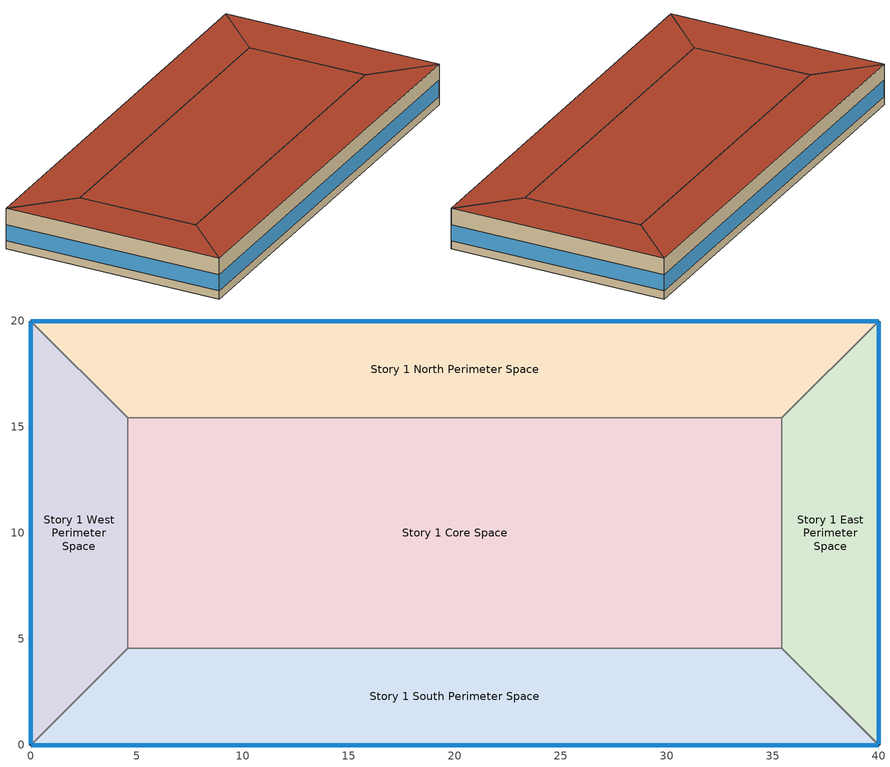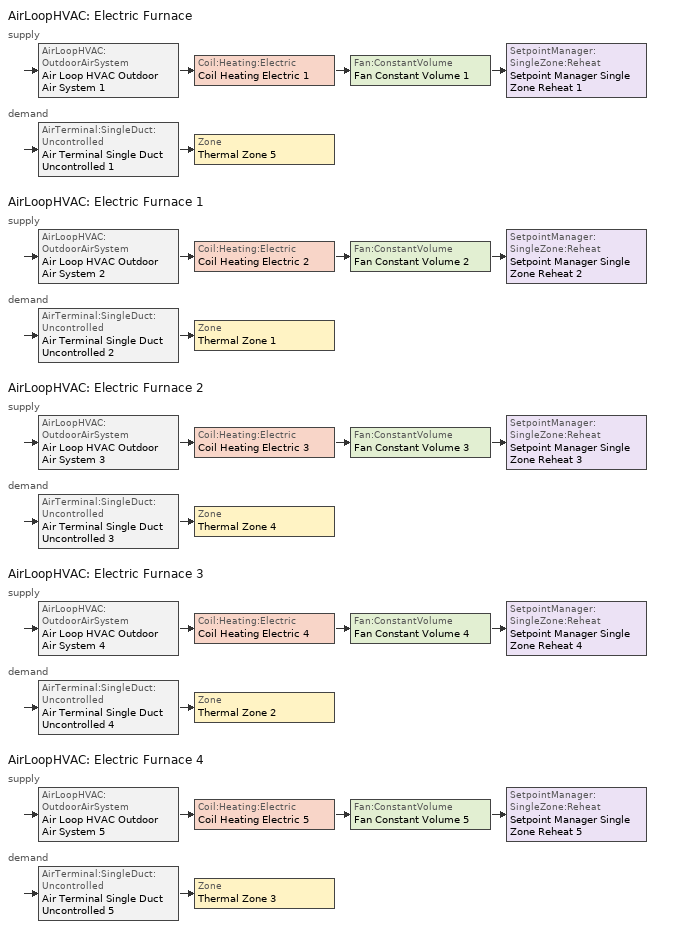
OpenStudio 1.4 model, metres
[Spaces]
Story 1 West Perimeter Space
 floor ground: 0,20 4.57,15.43 4.57,4.57 0,0 z0
 wall outside: 0,20 0,0 z0:3.8
 wall to Story 1 North Perimeter Space: 4.57,15.43 0,20 z0:3.8
 wall to Story 1 Core Space: 4.57,4.57 4.57,15.43 z0:3.8
 wall to Story 1 South Perimeter Space: 0,0 4.57,4.57 z0:3.8
 window: 0,19.97 0,0.03 z0.76:2.28
 roof outside: 0,0 4.57,4.57 4.57,15.43 0,20 z3.8
Story 1 North Perimeter Space
 floor ground: 40,20 35.43,15.43 4.57,15.43 0,20 z0
 wall outside: 40,20 0,20 z0:3.8
 wall to Story 1 East Perimeter Space: 35.43,15.43 40,20 z0:3.8
 wall to Story 1 Core Space: 4.57,15.43 35.43,15.43 z0:3.8
 window: 39.97,20 0.03,20 z0.76:2.28
 roof outside: 35.43,15.43 40,20 0,20 4.57,15.43 z3.8
Story 1 East Perimeter Space
 floor ground: 40,20 40,0 35.43,4.57 35.43,15.43 z0
 wall outside: 40,0 40,20 z0:3.8
 wall to Story 1 South Perimeter Space: 35.43,4.57 40,0 z0:3.8
 wall to Story 1 Core Space: 35.43,15.43 35.43,4.57 z0:3.8
 window: 40,0.03 40,19.97 z0.76:2.28
 roof outside: 40,0 40,20 35.43,15.43 35.43,4.57 z3.8
Story 1 South Perimeter Space
 floor ground: 35.43,4.57 40,0 0,0 4.57,4.57 z0
 wall outside: 0,0 40,0 z0:3.8
 wall to Story 1 Core Space: 35.43,4.57 4.57,4.57 z0:3.8
 window: 0.03,0 39.97,0 z0.76:2.28
 roof outside: 40,0 35.43,4.57 4.57,4.57 0,0 z3.8
Story 1 Core Space
 floor ground: 35.43,15.43 35.43,4.57 4.57,4.57 4.57,15.43 z0
 roof outside: 35.43,4.57 35.43,15.43 4.57,15.43 4.57,4.57 z3.8
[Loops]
AirLoopHVAC 'Electric Furnace'
 supply: AirLoopHVAC:OutdoorAirSystem 'Air Loop HVAC Outdoor Air System 1' > Coil:Heating:Electric 'Coil Heating Electric 1' > Fan:ConstantVolume 'Fan Constant Volume 1' > SetpointManager:SingleZone:Reheat 'Setpoint Manager Single Zone Reheat 1'
 demand: AirTerminal:SingleDuct:Uncontrolled 'Air Terminal Single Duct Uncontrolled 1' > Zone 'Thermal Zone 5'
AirLoopHVAC 'Electric Furnace 1'
 supply: AirLoopHVAC:OutdoorAirSystem 'Air Loop HVAC Outdoor Air System 2' > Coil:Heating:Electric 'Coil Heating Electric 2' > Fan:ConstantVolume 'Fan Constant Volume 2' > SetpointManager:SingleZone:Reheat 'Setpoint Manager Single Zone Reheat 2'
 demand: AirTerminal:SingleDuct:Uncontrolled 'Air Terminal Single Duct Uncontrolled 2' > Zone 'Thermal Zone 1'
AirLoopHVAC 'Electric Furnace 2'
 supply: AirLoopHVAC:OutdoorAirSystem 'Air Loop HVAC Outdoor Air System 3' > Coil:Heating:Electric 'Coil Heating Electric 3' > Fan:ConstantVolume 'Fan Constant Volume 3' > SetpointManager:SingleZone:Reheat 'Setpoint Manager Single Zone Reheat 3'
 demand: AirTerminal:SingleDuct:Uncontrolled 'Air Terminal Single Duct Uncontrolled 3' > Zone 'Thermal Zone 4'
AirLoopHVAC 'Electric Furnace 3'
 supply: AirLoopHVAC:OutdoorAirSystem 'Air Loop HVAC Outdoor Air System 4' > Coil:Heating:Electric 'Coil Heating Electric 4' > Fan:ConstantVolume 'Fan Constant Volume 4' > SetpointManager:SingleZone:Reheat 'Setpoint Manager Single Zone Reheat 4'
 demand: AirTerminal:SingleDuct:Uncontrolled 'Air Terminal Single Duct Uncontrolled 4' > Zone 'Thermal Zone 2'
AirLoopHVAC 'Electric Furnace 4'
 supply: AirLoopHVAC:OutdoorAirSystem 'Air Loop HVAC Outdoor Air System 5' > Coil:Heating:Electric 'Coil Heating Electric 5' > Fan:ConstantVolume 'Fan Constant Volume 5' > SetpointManager:SingleZone:Reheat 'Setpoint Manager Single Zone Reheat 5'
 demand: AirTerminal:SingleDuct:Uncontrolled 'Air Terminal Single Duct Uncontrolled 5' > Zone 'Thermal Zone 3'
[Building]
Small Office: North Axis {deg}=-0; Space Type=ASHRAE 189.1-2009 ClimateZone 4-8 SmallOffice; Default Construction Set=ASHRAE 189.1-2009 ClimateZone 5 (smoff) ConstSet
[Construction]
000 ExtSlabCarpet 4in ClimateZone 1-8: MAT-CC05 4 HW CONCRETE, CP02 CARPET PAD
000 Exterior Door: 000 F08 Metal surface, 000 I01 25mm insulation board
000 Exterior Window: 000 Clear 3mm, 000 Air 13mm, 000 Clear 3mm
000 Interior Ceiling: 000 M11 100mm lightweight concrete, 000 F05 Ceiling air space resistance, 000 F16 Acoustic tile
000 Interior Door; 000 Interior Partition: 000 G05 25mm wood
000 Interior Floor: 000 F16 Acoustic tile, 000 F05 Ceiling air space resistance, 000 M11 100mm lightweight concrete
000 Interior Wall: 000 G01a 19mm gypsum board, 000 F04 Wall air space resistance, 000 G01a 19mm gypsum board
000 Interior Window: 000 Clear 3mm
ASHRAE 189.1-2009 ExtRoof IEAD ClimateZone 2-5: Roof Membrane, Roof Insulation [21], Metal Decking
ASHRAE 189.1-2009 ExtWall Mass ClimateZone 5: 1IN Stucco, 8IN Concrete HW, Wall Insulation [40], 1/2IN Gypsum
ASHRAE 189.1-2009 ExtWindow ClimateZone 4-5: Theoretical Glass [207]
[DefaultConstructionSet]
ASHRAE 189.1-2009 ClimateZone 5 (smoff) ConstSet: Default Exterior Surface Constructions=ASHRAE 189.1-2009 ClimateZone 5 (smoff) Exterior DefSurfCons; Default Interior Surface Constructions=000 Interior DefSurfCons; Default Ground Contact Surface Constructions=000 Ground DefSurfCons; Default Exterior SubSurface Constructions=ASHRAE 189.1-2009 ClimateZone 5 (smoff) Exterior DefSubCons; Default Interior SubSurface Constructions=000 Interior DefSubCons; Interior Partition Construction=000 Interior Partition
[DefaultSubSurfaceConstructions] Glass Door Construction=000 Exterior Window; Skylight Construction=000 Exterior Window; Tubular Daylight Dome Construction=000 Interior Window; Tubular Daylight Diffuser Construction=000 Interior Window
Name | Fixed Window Construction | Operable Window Construction | Door Construction
000 Interior DefSubCons | 000 Interior Window | 000 Interior Window | 000 Interior Door
ASHRAE 189.1-2009 ClimateZone 5 (smoff) Exterior DefSubCons | ASHRAE 189.1-2009 ExtWindow ClimateZone 4-5 | ASHRAE 189.1-2009 ExtWindow ClimateZone 4-5 | 000 Exterior Door
[DefaultSurfaceConstructions]
Name | Floor Construction | Wall Construction | Roof Ceiling Construction
000 Ground DefSurfCons | 000 ExtSlabCarpet 4in ClimateZone 1-8 | 000 ExtSlabCarpet 4in ClimateZone 1-8 | 000 ExtSlabCarpet 4in ClimateZone 1-8
000 Interior DefSurfCons | 000 Interior Floor | 000 Interior Wall | 000 Interior Ceiling
ASHRAE 189.1-2009 ClimateZone 5 (smoff) Exterior DefSurfCons | 000 ExtSlabCarpet 4in ClimateZone 1-8 | ASHRAE 189.1-2009 ExtWall Mass ClimateZone 5 | ASHRAE 189.1-2009 ExtRoof IEAD ClimateZone 2-5
[Material]
Name | Roughness | Thickness | Conductivity | Density | Specific Heat | Thermal Absorptance | Solar Absorptance | Visible Absorptance
000 F08 Metal surface | Smooth | 0.0008 | 45.28 | 7824 | 500
000 F16 Acoustic tile | MediumSmooth | 0.0191 | 0.06 | 368 | 590
000 G01a 19mm gypsum board | MediumSmooth | 0.019 | 0.16 | 800 | 1090
000 G05 25mm wood | MediumSmooth | 0.0254 | 0.15 | 608 | 1630
000 I01 25mm insulation board | MediumRough | 0.0254 | 0.03 | 43 | 1210
000 M11 100mm lightweight concrete | MediumRough | 0.1016 | 0.53 | 1280 | 840
1/2IN Gypsum | Smooth | 0.0127 | 0.16 | 784.9 | 830 | 0.9 | 0.92 | 0.92
1IN Stucco | Smooth | 0.0253 | 0.6918 | 1858 | 837 | 0.9 | 0.92 | 0.92
8IN Concrete HW | MediumRough | 0.2033 | 1.7296 | 2243 | 837 | 0.9 | 0.65 | 0.65
MAT-CC05 4 HW CONCRETE | Rough | 0.1016 | 1.311 | 2240 | 836.8 | 0.9 | 0.7 | 0.7
Metal Decking | MediumSmooth | 0.0015 | 45.006 | 7680 | 418.4 | 0.9 | 0.7 | 0.3
Roof Insulation [21] | MediumRough | 0.2105 | 0.049 | 265 | 836.8 | 0.9 | 0.7 | 0.7
Roof Membrane | VeryRough | 0.0095 | 0.16 | 1121.29 | 1460 | 0.9 | 0.7 | 0.7
Wall Insulation [40] | MediumRough | 0.0794 | 0.0432 | 91 | 837 | 0.9 | 0.5 | 0.5
[Material:AirGap]
Name | Thermal Resistance
000 F04 Wall air space resistance | 0.15
000 F05 Ceiling air space resistance | 0.18
[Material:NoMass]
CP02 CARPET PAD: Roughness=VeryRough; Thermal Resistance=0.2165; Thermal Absorptance=0.9; Solar Absorptance=0.7; Visible Absorptance=0.8
[WindowMaterial:Gas]
000 Air 13mm: Gas Type=Air; Thickness=0.0127
[WindowMaterial:Glazing] Optical Data Type=SpectralAverage; Thickness=0.003; Infrared Transmittance at Normal Incidence=0
Name | Solar Transmittance at Normal Incidence | Front Side Solar Reflectance at Normal Incidence | Back Side Solar Reflectance at Normal Incidence | Visible Transmittance at Normal Incidence | Front Side Visible Reflectance at Normal Incidence | Back Side Visible Reflectance at Normal Incidence | Front Side Infrared Hemispherical Emissivity | Back Side Infrared Hemispherical Emissivity | Conductivity | Dirt Correction Factor for Solar and Visible Transmittance | Solar Diffusing
000 Clear 3mm | 0.837 | 0.075 | 0.075 | 0.898 | 0.081 | 0.081 | 0.84 | 0.84 | 0.9
Theoretical Glass [207] | 0.3311 | 0.6189 | 0.6189 | 0.44 | 0.51 | 0.51 | 0.9 | 0.9 | 0.0133 | 1 | No
[DefaultScheduleSet]
SmallOffice Schedules: Number of People Schedule=Small Office Bldg Occ; People Activity Level Schedule=Small Office Activity; Lighting Schedule=Small Office Bldg Light; Electric Equipment Schedule=Small Office Bldg Equip; Infiltration Schedule=Small Office Infil Quarter On
[DesignSpecification:OutdoorAir]
SmallOffice Outdoor Air: Outdoor Air Method=Sum; Outdoor Air Flow per Person=0.0107645; Outdoor Air Flow per Floor Area=0; Outdoor Air Flow Rate=0; Outdoor Air Flow Air Changes per Hour=0
[ElectricEquipment]
ASHRAE 189.1-2009 ClimateZone 4-8 SmallOffice ElecInst: Electric Equipment Definition=ASHRAE 189.1-2009 ClimateZone 4-8 SmallOffice ElecDef; Space or SpaceType=ASHRAE 189.1-2009 ClimateZone 4-8 SmallOffice
[ElectricEquipment:Definition]
ASHRAE 189.1-2009 ClimateZone 4-8 SmallOffice ElecDef: Design Level Calculation Method=Watts/Area; Design Level=0; Watts per Space Floor Area=5.81251
[Lights]
ASHRAE 189.1-2009 ClimateZone 4-8 SmallOffice LightsInst: Lights Definition=ASHRAE 189.1-2009 ClimateZone 4-8 SmallOffice LightsDef; Space or SpaceType=ASHRAE 189.1-2009 ClimateZone 4-8 SmallOffice
[Lights:Definition]
ASHRAE 189.1-2009 ClimateZone 4-8 SmallOffice LightsDef: Design Level Calculation Method=Watts/Area; Lighting Level=0; Watts per Space Floor Area=9.68752
[People]
ASHRAE 189.1-2009 ClimateZone 4-8 SmallOffice PeopInst: People Definition=SmallOffice PeopDef; Space or SpaceType=ASHRAE 189.1-2009 ClimateZone 4-8 SmallOffice
[People:Definition]
SmallOffice PeopDef: Number of People Calculation Method=People/Area; Number of People=0; People per Space Floor Area=0.0538196; Fraction Radiant=0.3
[SpaceInfiltration:DesignFlowRate]
ASHRAE 189.1-2009 ClimateZone 4-8 SmallOffice Infil: Space or SpaceType=ASHRAE 189.1-2009 ClimateZone 4-8 SmallOffice; Design Flow Rate Calculation Method=AirChanges/Hour; Design Flow Rate=0; Air Changes per Hour=0.41
[SpaceType]
ASHRAE 189.1-2009 ClimateZone 4-8 SmallOffice: Default Schedule Set=SmallOffice Schedules; Design Specification Outdoor Air Object=SmallOffice Outdoor Air
[ThermostatSetpoint:DualSetpoint]
Small Office Thermostat: Heating Setpoint Temperature Schedule=Small Office HtgSetp; Cooling Setpoint Temperature Schedule=Small Office ClgSetp
[BuildingStory]
Story 1: Nominal Z Coordinate {m}=0; Nominal Floor to Floor Height {m}=3.8
[Space] Building Story=Story 1
Name | Thermal Zone
Story 1 West Perimeter Space | Thermal Zone 2
Story 1 North Perimeter Space | Thermal Zone 3
Story 1 East Perimeter Space | Thermal Zone 4
Story 1 South Perimeter Space | Thermal Zone 1
Story 1 Core Space | Thermal Zone 5
[ThermalZone] Thermostat=Small Office Thermostat; Use Ideal Air Loads=No
Thermal Zone 1; Thermal Zone 2; Thermal Zone 3; Thermal Zone 4; Thermal Zone 5
[Sizing:Zone] Zone Cooling Design Supply Air Temperature {C}=14; Zone Heating Design Supply Air Temperature {C}=40; Zone Cooling Design Supply Air Humidity Ratio {kg-H2O/kg-air}=0.0085; Zone Heating Design Supply Air Humidity Ratio {kg-H2O/kg-air}=0.008; Cooling Design Air Flow Method=DesignDay; Heating Design Air Flow Method=DesignDay
Thermal Zone 1; Thermal Zone 2; Thermal Zone 3; Thermal Zone 4; Thermal Zone 5
[Zone equipment]
Thermal Zone 1: Air Terminal Single Duct Uncontrolled 2
Thermal Zone 2: Air Terminal Single Duct Uncontrolled 4
Thermal Zone 3: Air Terminal Single Duct Uncontrolled 5
Thermal Zone 4: Air Terminal Single Duct Uncontrolled 3
Thermal Zone 5: Air Terminal Single Duct Uncontrolled 1
[AirLoopHVAC] Design Supply Air Flow Rate {m3/s}=AutoSize
Electric Furnace; Electric Furnace 1; Electric Furnace 2; Electric Furnace 3; Electric Furnace 4
[AvailabilityManager:Scheduled] Schedule=Always On Discrete
Availability Manager Scheduled 1; Availability Manager Scheduled 2; Availability Manager Scheduled 3; Availability Manager Scheduled 4; Availability Manager Scheduled 5
[Sizing:System] Type of Load to Size On=Sensible; Design Outdoor Air Flow Rate {m3/s}=Autosize; Minimum System Air Flow Ratio=1; Preheat Design Temperature {C}=7; Preheat Design Humidity Ratio {kg-H2O/kg-Air}=0.008; Precool Design Temperature {C}=12.8; Precool Design Humidity Ratio {kg-H2O/kg-Air}=0.008; Central Cooling Design Supply Air Temperature {C}=12.8; Central Heating Design Supply Air Temperature {C}=40; Sizing Option=NonCoincident; 100% Outdoor Air in Cooling=No; 100% Outdoor Air in Heating=No; Central Cooling Design Supply Air Humidity Ratio {kg-H2O/kg-Air}=0.0085; Central Heating Design Supply Air Humidity Ratio {kg-H2O/kg-Air}=0.008; Cooling Design Air Flow Method=DesignDay; Cooling Design Air Flow Rate {m3/s}=0; Heating Design Air Flow Method=DesignDay; Heating Design Air Flow Rate {m3/s}=0; System Outdoor Air Method=ZoneSum
Electric Furnace; Electric Furnace 1; Electric Furnace 2; Electric Furnace 3; Electric Furnace 4
[Fan:ConstantVolume] Availability Schedule=Always On Discrete; Pressure Rise {Pa}=500; Maximum Flow Rate {m3/s}=AutoSize
Fan Constant Volume 1; Fan Constant Volume 2; Fan Constant Volume 3; Fan Constant Volume 4; Fan Constant Volume 5
[Coil:Heating:Electric] Availability Schedule=Always On Discrete
Coil Heating Electric 1; Coil Heating Electric 2; Coil Heating Electric 3; Coil Heating Electric 4; Coil Heating Electric 5
[Controller:OutdoorAir] Minimum Outdoor Air Flow Rate {m3/s}=Autosize; Maximum Outdoor Air Flow Rate {m3/s}=Autosize; Economizer Control Type=NoEconomizer; Economizer Control Action Type=ModulateFlow; Economizer Maximum Limit Dry-Bulb Temperature {C}=28; Economizer Maximum Limit Enthalpy {J/kg}=64000; Economizer Minimum Limit Dry-Bulb Temperature {C}=-100; Lockout Type=NoLockout; Minimum Limit Type=FixedMinimum; High Humidity Control=No; Heat Recovery Bypass Control Type=BypassWhenOAFlowGreaterThanMinimum
Name | Controller Mechanical Ventilation
Controller Outdoor Air 1 | Controller Mechanical Ventilation 1
Controller Outdoor Air 2 | Controller Mechanical Ventilation 2
Controller Outdoor Air 3 | Controller Mechanical Ventilation 3
Controller Outdoor Air 4 | Controller Mechanical Ventilation 4
Controller Outdoor Air 5 | Controller Mechanical Ventilation 5
[Controller:MechanicalVentilation] Availability Schedule=Always On Discrete; System Outdoor Air Method=ZoneSum
Controller Mechanical Ventilation 1; Controller Mechanical Ventilation 2; Controller Mechanical Ventilation 3; Controller Mechanical Ventilation 4; Controller Mechanical Ventilation 5
[AirLoopHVAC:OutdoorAirSystem]
Name | Controller
Air Loop HVAC Outdoor Air System 1 | Controller Outdoor Air 1
Air Loop HVAC Outdoor Air System 2 | Controller Outdoor Air 2
Air Loop HVAC Outdoor Air System 3 | Controller Outdoor Air 3
Air Loop HVAC Outdoor Air System 4 | Controller Outdoor Air 4
Air Loop HVAC Outdoor Air System 5 | Controller Outdoor Air 5
[SetpointManager:SingleZone:Reheat] Minimum Supply Air Temperature {C}=-99; Maximum Supply Air Temperature {C}=99
Name | Control Zone
Setpoint Manager Single Zone Reheat 1 | Thermal Zone 5
Setpoint Manager Single Zone Reheat 2 | Thermal Zone 1
Setpoint Manager Single Zone Reheat 3 | Thermal Zone 4
Setpoint Manager Single Zone Reheat 4 | Thermal Zone 2
Setpoint Manager Single Zone Reheat 5 | Thermal Zone 3
[AirTerminal:SingleDuct:Uncontrolled] Availability Schedule=Always On Discrete; Maximum Air Flow Rate {m3/s}=AutoSize
Air Terminal Single Duct Uncontrolled 1; Air Terminal Single Duct Uncontrolled 2; Air Terminal Single Duct Uncontrolled 3; Air Terminal Single Duct Uncontrolled 4; Air Terminal Single Duct Uncontrolled 5
[Schedule:Constant]
Always On Discrete: Value=1
[Schedule:Ruleset]
Name | Default Day Schedule | Summer Design Day Schedule | Winter Design Day Schedule
Small Office Bldg Occ | Small Office Bldg Occ Default Schedule | Small Office Bldg Occ Summer Design Day | Small Office Bldg Occ Winter Design Day
Small Office Bldg Light | Small Office Bldg Light Default Schedule | Small Office Bldg Light Summer Design Day | Small Office Bldg Light Winter Design Day
Small Office Activity | Small Office Activity Default Schedule | Small Office Activity Summer Design Day | Small Office Activity Winter Design Day
Small Office Bldg Equip | Small Office Bldg Equip Default Schedule | Small Office Bldg Equip Summer Design Day | Small Office Bldg Equip Winter Design Day
Small Office HtgSetp | Small Office HtgSetp Default Schedule | Small Office HtgSetp Summer Design Day | Small Office HtgSetp Winter Design Day
Small Office Infil Quarter On | Small Office Infil Quarter On Default Schedule | Small Office Infil Quarter On Summer Design Day | Small Office Infil Quarter On Winter Design Day
Small Office ClgSetp | Small Office ClgSetp Default Schedule | Small Office ClgSetp Summer Design Day | Small Office ClgSetp Winter Design Day
[Schedule:Day]
Small Office Bldg Occ Default Schedule: 6, 0, 0, 7, 0, 0.1, 8, 0, 0.2, 12, 0, 0.95, 13, 0, 0.5, 17, 0, 0.95, 18, 0, 0.3, 20, 0, 0.1, 24, 0, 0.05
Small Office Bldg Occ Summer Design Day: 6, 0, 0, 22, 0, 1, 24, 0, 0.05
Small Office Bldg Occ Rule 2 Day Schedule: 6, 0, 0, 8, 0, 0.1, 12, 0, 0.3, 17, 0, 0.1, 24, 0, 0
Small Office Bldg Occ Rule 1 Day Schedule; Small Office Bldg Occ Winter Design Day; Small Office Bldg Light Winter Design Day; Small Office Bldg Equip Winter Design Day: 24, 0, 0
Small Office Bldg Light Default Schedule: 5, 0, 0.05, 7, 0, 0.1, 8, 0, 0.3, 17, 0, 0.9, 18, 0, 0.5, 20, 0, 0.3, 22, 0, 0.2, 23, 0, 0.1, 24, 0, 0.05
Small Office Bldg Light Rule 2 Day Schedule: 6, 0, 0.05, 8, 0, 0.1, 12, 0, 0.3, 17, 0, 0.15, 24, 0, 0.05
Small Office Bldg Light Summer Design Day; Small Office Bldg Equip Summer Design Day; Small Office Infil Quarter On Rule 1 Day Schedule: 24, 0, 1
Small Office Bldg Light Rule 1 Day Schedule: 24, 0, 0.05
Small Office Activity Default Schedule; Small Office Activity Winter Design Day; Small Office Activity Summer Design Day: 24, 0, 120
Small Office Bldg Equip Default Schedule: 8, 0, 0.4, 12, 0, 0.9, 13, 0, 0.8, 17, 0, 0.9, 18, 0, 0.5, 24, 0, 0.4
Small Office Bldg Equip Rule 2 Day Schedule: 6, 0, 0.3, 8, 0, 0.4, 12, 0, 0.5, 17, 0, 0.35, 24, 0, 0.3
Small Office Bldg Equip Rule 1 Day Schedule: 24, 0, 0.3
Small Office HtgSetp Default Schedule: 6, 0, 15.6, 22, 0, 21, 24, 0, 15.6
Small Office HtgSetp Rule 2 Day Schedule: 6, 0, 15.6, 18, 0, 21, 24, 0, 15.6
Small Office HtgSetp Winter Design Day: 24, 0, 21
Small Office HtgSetp Rule 1 Day Schedule; Small Office HtgSetp Summer Design Day: 24, 0, 15.6
Small Office Infil Quarter On Default Schedule; Small Office Infil Quarter On Summer Design Day: 6, 0, 1, 22, 0, 0.25, 24, 0, 1
Small Office Infil Quarter On Rule 2 Day Schedule; Small Office Infil Quarter On Winter Design Day: 6, 0, 1, 18, 0, 0.25, 24, 0, 1
Small Office ClgSetp Default Schedule; Small Office ClgSetp Summer Design Day: 6, 0, 26.7, 22, 0, 24, 24, 0, 26.7
Small Office ClgSetp Rule 2 Day Schedule: 6, 0, 26.7, 18, 0, 24, 24, 0, 26.7
Small Office ClgSetp Rule 1 Day Schedule; Small Office ClgSetp Winter Design Day: 24, 0, 26.7
[Schedule:Rule] Apply Monday=No; Apply Tuesday=No; Apply Wednesday=No; Apply Thursday=No; Apply Friday=No; Date Specification Type=DateRange; Start Month=1; Start Day=1; End Month=12; End Day=31
Name | Schedule Ruleset | Rule Order | Day Schedule | Apply Sunday | Apply Saturday
Small Office Bldg Occ Rule 2 | Small Office Bldg Occ | 1 | Small Office Bldg Occ Rule 2 Day Schedule | No | Yes
Small Office Bldg Occ Rule 1 | Small Office Bldg Occ | 0 | Small Office Bldg Occ Rule 1 Day Schedule | Yes | No
Small Office Bldg Light Rule 2 | Small Office Bldg Light | 1 | Small Office Bldg Light Rule 2 Day Schedule | No | Yes
Small Office Bldg Light Rule 1 | Small Office Bldg Light | 0 | Small Office Bldg Light Rule 1 Day Schedule | Yes | No
Small Office Bldg Equip Rule 2 | Small Office Bldg Equip | 1 | Small Office Bldg Equip Rule 2 Day Schedule | No | Yes
Small Office Bldg Equip Rule 1 | Small Office Bldg Equip | 0 | Small Office Bldg Equip Rule 1 Day Schedule | Yes | No
Small Office HtgSetp Rule 2 | Small Office HtgSetp | 1 | Small Office HtgSetp Rule 2 Day Schedule | No | Yes
Small Office HtgSetp Rule 1 | Small Office HtgSetp | 0 | Small Office HtgSetp Rule 1 Day Schedule | Yes | No
Small Office Infil Quarter On Rule 2 | Small Office Infil Quarter On | 1 | Small Office Infil Quarter On Rule 2 Day Schedule | No | Yes
Small Office Infil Quarter On Rule 1 | Small Office Infil Quarter On | 0 | Small Office Infil Quarter On Rule 1 Day Schedule | Yes | No
Small Office ClgSetp Rule 2 | Small Office ClgSetp | 1 | Small Office ClgSetp Rule 2 Day Schedule | No | Yes
Small Office ClgSetp Rule 1 | Small Office ClgSetp | 0 | Small Office ClgSetp Rule 1 Day Schedule | Yes | No
